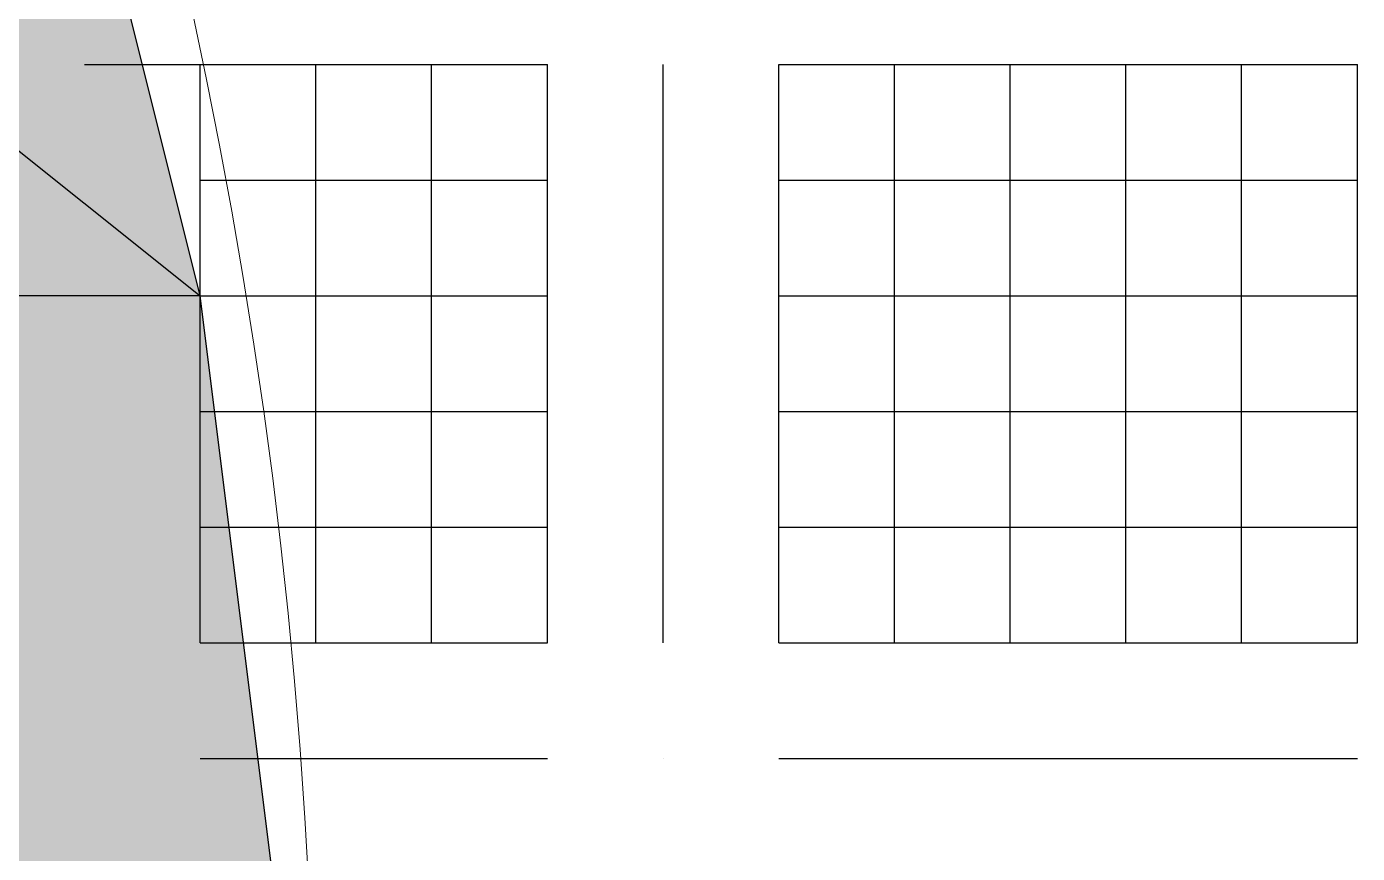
# Model space of a CAD drawing. Header units: millimetres. Extents: x 6 to 745025, y -1528 to 119936.
# Drawn here: x 182.8729 to 183.3598, y 110.0037 to 110.3063 of the extents above; entities that cross this region are included whole.
import ezdxf

# ---------------------------------------------------------------- set-up
doc = ezdxf.new("R2010")
doc.units = ezdxf.units.MM
doc.header["$MEASUREMENT"] = 0
doc.layers.get('0').update_dxf_attribs({"linetype": 'CONTINUOUS'})

msp = doc.modelspace()

# ---------------------------------------------------------------- hatches: boundary and pattern name
at = {"true_color": 0x000003}
h = msp.add_hatch(color=0, dxfattribs=at)
h.paths.add_polyline_path([(182.85177, 110.54644), (182.51311, 110.54644), (182.93644, 110.20778)])
h.paths.add_polyline_path([(182.51311, 110.54644), (182.93644, 110.20778), (182.34377, 110.20778)])
h = msp.add_hatch(color=0, dxfattribs=at)
h.paths.add_polyline_path([(182.93644, 110.20778), (182.34377, 110.20778), (182.97877, 109.86911)])
h.paths.add_polyline_path([(182.34377, 110.20778), (182.97877, 109.86911), (182.13211, 109.86911)])

# ---------------------------------------------------------------- linework, layer by layer
at = {"color": 0, "linetype": 'Continuous', "lineweight": 25, "true_color": 0x000005}
for p, q in [((182.89411, 110.29244), (182.89411, 110.29244)), ((182.93644, 110.29244), (182.93644, 110.29244)), ((182.93644, 110.25011), (182.93644, 110.29244)), ((183.10577, 110.29244), (183.10577, 110.29244)), ((183.10577, 110.29244), (183.10577, 110.29244)), ((183.10577, 110.29244), (183.10577, 110.29244)), ((183.10577, 110.29244), (183.10577, 110.29244)), ((183.10577, 110.29244), (183.10577, 110.29244)), ((183.10577, 110.29244), (183.10577, 110.29244)), ((183.10577, 110.29244), (183.10577, 110.29244)), ((183.10577, 110.25011), (183.10577, 110.25011)), ((183.10577, 110.25011), (183.10577, 110.25011)), ((183.10577, 110.25011), (183.10577, 110.25011)), ((183.10577, 110.25011), (183.10577, 110.25011)), ((183.10577, 110.25011), (183.10577, 110.25011)), ((183.10577, 110.25011), (183.10577, 110.25011)), ((183.10577, 110.25011), (183.10577, 110.25011)), ((183.10577, 110.20778), (183.10577, 110.20778)), ((183.10577, 110.20778), (183.10577, 110.20778)), ((183.10577, 110.20778), (183.10577, 110.20778)), ((183.10577, 110.20778), (183.10577, 110.20778)), ((183.10577, 110.20778), (183.10577, 110.20778)), ((183.10577, 110.20778), (183.10577, 110.20778)), ((183.10577, 110.20778), (183.10577, 110.20778)), ((183.10577, 110.16544), (183.10577, 110.16544)), ((183.10577, 110.16544), (183.10577, 110.16544)), ((183.10577, 110.16544), (183.10577, 110.16544)), ((183.10577, 110.16544), (183.10577, 110.16544)), ((183.10577, 110.16544), (183.10577, 110.16544)), ((183.10577, 110.16544), (183.10577, 110.16544)), ((183.10577, 110.16544), (183.10577, 110.16544)), ((183.10577, 110.12311), (183.10577, 110.12311)), ((183.10577, 110.12311), (183.10577, 110.12311)), ((183.10577, 110.12311), (183.10577, 110.12311)), ((183.10577, 110.12311), (183.10577, 110.12311)), ((183.10577, 110.12311), (183.10577, 110.12311)), ((183.10577, 110.12311), (183.10577, 110.12311)), ((183.10577, 110.12311), (183.10577, 110.12311)), ((183.10577, 110.08078), (183.10577, 110.08078)), ((183.10577, 110.08078), (183.10577, 110.08078)), ((183.10577, 110.08078), (183.10577, 110.08078)), ((183.10577, 110.08078), (183.10577, 110.08078)), ((183.10577, 110.08078), (183.10577, 110.08078)), ((183.10577, 110.08078), (183.10577, 110.08078)), ((183.10577, 110.08078), (183.10577, 110.08078)), ((183.10577, 110.08078), (183.10577, 110.08078)), ((182.93644, 110.03844), (182.93644, 110.03844)), ((182.97877, 110.03844), (182.97877, 110.03844)), ((182.97877, 110.03844), (182.97877, 110.03844)), ((182.97877, 110.03844), (182.97877, 110.03844)), ((182.97877, 110.03844), (182.97877, 110.03844)), ((182.97877, 110.03844), (182.97877, 110.03844)), ((182.97877, 110.03844), (182.97877, 110.03844)), ((182.97877, 110.03844), (182.97877, 110.03844)), ((183.02111, 110.03844), (183.02111, 110.03844)), ((183.02111, 110.03844), (183.02111, 110.03844)), ((183.02111, 110.03844), (183.02111, 110.03844)), ((183.02111, 110.03844), (183.02111, 110.03844)), ((183.02111, 110.03844), (183.02111, 110.03844)), ((183.02111, 110.03844), (183.02111, 110.03844)), ((183.02111, 110.03844), (183.02111, 110.03844)), ((183.06344, 110.03844), (183.06344, 110.03844)), ((183.06344, 110.03844), (183.06344, 110.03844)), ((183.06344, 110.03844), (183.06344, 110.03844)), ((183.06344, 110.03844), (183.06344, 110.03844)), ((183.06344, 110.03844), (183.06344, 110.03844)), ((183.06344, 110.03844), (183.06344, 110.03844)), ((183.06344, 110.03844), (183.06344, 110.03844)), ((183.10577, 110.03844), (183.10577, 110.03844)), ((183.10577, 110.03844), (183.10577, 110.03844)), ((183.10577, 110.03844), (183.10577, 110.03844)), ((183.10577, 110.03844), (183.10577, 110.03844)), ((183.10577, 110.03844), (183.10577, 110.03844)), ((183.10577, 110.03844), (183.10577, 110.03844)), ((183.10577, 110.03844), (183.10577, 110.03844)), ((183.10577, 110.03844), (183.10577, 110.03844)), ((183.10577, 110.03844), (183.10577, 110.03844)), ((183.10577, 110.03844), (183.10577, 110.03844)), ((183.10577, 110.03844), (183.10577, 110.03844)), ((183.10577, 110.03844), (183.10577, 110.03844)), ((183.10577, 110.03844), (183.10577, 110.03844)), ((183.10577, 110.03844), (183.10577, 110.03844)), ((183.14811, 110.03844), (183.14811, 110.03844)), ((183.14811, 110.03844), (183.14811, 110.03844)), ((183.14811, 110.03844), (183.14811, 110.03844)), ((183.14811, 110.03844), (183.14811, 110.03844)), ((183.14811, 110.03844), (183.14811, 110.03844)), ((183.14811, 110.03844), (183.14811, 110.03844)), ((183.14811, 110.03844), (183.14811, 110.03844)), ((183.14811, 110.03844), (183.14811, 110.03844)), ((183.19044, 110.03844), (183.19044, 110.03844)), ((183.19044, 110.03844), (183.19044, 110.03844)), ((183.19044, 110.03844), (183.19044, 110.03844)), ((183.19044, 110.03844), (183.19044, 110.03844)), ((183.19044, 110.03844), (183.19044, 110.03844)), ((183.19044, 110.03844), (183.19044, 110.03844)), ((183.19044, 110.03844), (183.19044, 110.03844)), ((183.23277, 110.03844), (183.23277, 110.03844)), ((183.23277, 110.03844), (183.23277, 110.03844)), ((183.23277, 110.03844), (183.23277, 110.03844)), ((183.23277, 110.03844), (183.23277, 110.03844)), ((183.23277, 110.03844), (183.23277, 110.03844)), ((183.23277, 110.03844), (183.23277, 110.03844)), ((183.23277, 110.03844), (183.23277, 110.03844)), ((183.27511, 110.03844), (183.27511, 110.03844)), ((183.27511, 110.03844), (183.27511, 110.03844)), ((183.27511, 110.03844), (183.27511, 110.03844)), ((183.27511, 110.03844), (183.27511, 110.03844)), ((183.27511, 110.03844), (183.27511, 110.03844)), ((183.27511, 110.03844), (183.27511, 110.03844)), ((183.27511, 110.03844), (183.27511, 110.03844)), ((183.31744, 110.03844), (183.31744, 110.03844)), ((183.31744, 110.03844), (183.31744, 110.03844)), ((183.31744, 110.03844), (183.31744, 110.03844)), ((183.31744, 110.03844), (183.31744, 110.03844)), ((183.31744, 110.03844), (183.31744, 110.03844)), ((183.31744, 110.03844), (183.31744, 110.03844)), ((183.31744, 110.03844), (183.31744, 110.03844)), ((183.35977, 110.03844), (183.35977, 110.03844)), ((183.35977, 110.03844), (183.35977, 110.03844)), ((183.35977, 110.03844), (183.35977, 110.03844)), ((183.35977, 110.03844), (183.35977, 110.03844)), ((183.35977, 110.03844), (183.35977, 110.03844)), ((183.35977, 110.03844), (183.35977, 110.03844)), ((183.35977, 110.03844), (183.35977, 110.03844))]:
    msp.add_line(p, q, dxfattribs=at)
at = {"color": 0, "linetype": 'Continuous', "lineweight": -2, "true_color": 0x000003}
for points in [[(182.51311, 110.54644), (182.93644, 110.20778), (182.34377, 110.20778)], [(182.85177, 110.54644), (182.51311, 110.54644), (182.93644, 110.20778)], [(182.93644, 110.20778), (182.34377, 110.20778), (182.97877, 109.86911)]]:
    msp.add_lwpolyline(points, close=True, dxfattribs=at)
at = {"color": 0, "linetype": 'Continuous', "lineweight": 25, "true_color": 0x000005}
for points in [[(182.89411, 110.29244), (182.93644, 110.29244), (182.97877, 110.29244), (183.02111, 110.29244), (183.06344, 110.29244)], [(182.89411, 110.29244), (182.93644, 110.29244), (182.97877, 110.29244), (183.02111, 110.29244), (183.06344, 110.29244)], [(182.93644, 110.29244), (182.97877, 110.29244), (183.02111, 110.29244), (183.06344, 110.29244)], [(182.93644, 110.29244), (182.97877, 110.29244), (183.02111, 110.29244), (183.06344, 110.29244)], [(182.93644, 110.29244), (182.97877, 110.29244), (183.02111, 110.29244), (183.06344, 110.29244)], [(182.93644, 110.29244), (182.97877, 110.29244), (183.02111, 110.29244), (183.06344, 110.29244)], [(182.93644, 110.29244), (182.97877, 110.29244), (183.02111, 110.29244), (183.06344, 110.29244)], [(182.93644, 110.20778), (182.93644, 110.25011), (182.93644, 110.29244)], [(182.93644, 110.16544), (182.93644, 110.20778), (182.93644, 110.25011), (182.93644, 110.29244)], [(182.93644, 110.12311), (182.93644, 110.16544), (182.93644, 110.20778), (182.93644, 110.25011), (182.93644, 110.29244)], [(182.93644, 110.08078), (182.93644, 110.12311), (182.93644, 110.16544), (182.93644, 110.20778), (182.93644, 110.25011), (182.93644, 110.29244)], [(182.93644, 110.08078), (182.93644, 110.12311), (182.93644, 110.16544), (182.93644, 110.20778), (182.93644, 110.25011), (182.93644, 110.29244)], [(182.97877, 110.08078), (182.97877, 110.12311), (182.97877, 110.16544), (182.97877, 110.20778), (182.97877, 110.25011), (182.97877, 110.29244)], [(182.97877, 110.08078), (182.97877, 110.12311), (182.97877, 110.16544), (182.97877, 110.20778), (182.97877, 110.25011), (182.97877, 110.29244)], [(182.97877, 110.08078), (182.97877, 110.12311), (182.97877, 110.16544), (182.97877, 110.20778), (182.97877, 110.25011), (182.97877, 110.29244)], [(182.97877, 110.08078), (182.97877, 110.12311), (182.97877, 110.16544), (182.97877, 110.20778), (182.97877, 110.25011), (182.97877, 110.29244)], [(182.97877, 110.08078), (182.97877, 110.12311), (182.97877, 110.16544), (182.97877, 110.20778), (182.97877, 110.25011), (182.97877, 110.29244)], [(182.97877, 110.08078), (182.97877, 110.12311), (182.97877, 110.16544), (182.97877, 110.20778), (182.97877, 110.25011), (182.97877, 110.29244)], [(182.97877, 110.08078), (182.97877, 110.12311), (182.97877, 110.16544), (182.97877, 110.20778), (182.97877, 110.25011), (182.97877, 110.29244)], [(183.02111, 110.08078), (183.02111, 110.12311), (183.02111, 110.16544), (183.02111, 110.20778), (183.02111, 110.25011), (183.02111, 110.29244)], [(183.02111, 110.08078), (183.02111, 110.12311), (183.02111, 110.16544), (183.02111, 110.20778), (183.02111, 110.25011), (183.02111, 110.29244)], [(183.02111, 110.08078), (183.02111, 110.12311), (183.02111, 110.16544), (183.02111, 110.20778), (183.02111, 110.25011), (183.02111, 110.29244)], [(183.02111, 110.08078), (183.02111, 110.12311), (183.02111, 110.16544), (183.02111, 110.20778), (183.02111, 110.25011), (183.02111, 110.29244)], [(183.02111, 110.08078), (183.02111, 110.12311), (183.02111, 110.16544), (183.02111, 110.20778), (183.02111, 110.25011), (183.02111, 110.29244)], [(183.02111, 110.08078), (183.02111, 110.12311), (183.02111, 110.16544), (183.02111, 110.20778), (183.02111, 110.25011), (183.02111, 110.29244)], [(183.02111, 110.08078), (183.02111, 110.12311), (183.02111, 110.16544), (183.02111, 110.20778), (183.02111, 110.25011), (183.02111, 110.29244)], [(183.06344, 110.08078), (183.06344, 110.12311), (183.06344, 110.16544), (183.06344, 110.20778), (183.06344, 110.25011), (183.06344, 110.29244)], [(183.06344, 110.08078), (183.06344, 110.12311), (183.06344, 110.16544), (183.06344, 110.20778), (183.06344, 110.25011), (183.06344, 110.29244)], [(183.06344, 110.08078), (183.06344, 110.12311), (183.06344, 110.16544), (183.06344, 110.20778), (183.06344, 110.25011), (183.06344, 110.29244)], [(183.06344, 110.08078), (183.06344, 110.12311), (183.06344, 110.16544), (183.06344, 110.20778), (183.06344, 110.25011), (183.06344, 110.29244)], [(183.06344, 110.08078), (183.06344, 110.12311), (183.06344, 110.16544), (183.06344, 110.20778), (183.06344, 110.25011), (183.06344, 110.29244)], [(183.06344, 110.08078), (183.06344, 110.12311), (183.06344, 110.16544), (183.06344, 110.20778), (183.06344, 110.25011), (183.06344, 110.29244)], [(183.06344, 110.08078), (183.06344, 110.12311), (183.06344, 110.16544), (183.06344, 110.20778), (183.06344, 110.25011), (183.06344, 110.29244)], [(183.10577, 110.08078), (183.10577, 110.12311), (183.10577, 110.16544), (183.10577, 110.20778), (183.10577, 110.25011), (183.10577, 110.29244)], [(183.10577, 110.08078), (183.10577, 110.12311), (183.10577, 110.16544), (183.10577, 110.20778), (183.10577, 110.25011), (183.10577, 110.29244)], [(183.10577, 110.08078), (183.10577, 110.12311), (183.10577, 110.16544), (183.10577, 110.20778), (183.10577, 110.25011), (183.10577, 110.29244)], [(183.10577, 110.08078), (183.10577, 110.12311), (183.10577, 110.16544), (183.10577, 110.20778), (183.10577, 110.25011), (183.10577, 110.29244)], [(183.10577, 110.08078), (183.10577, 110.12311), (183.10577, 110.16544), (183.10577, 110.20778), (183.10577, 110.25011), (183.10577, 110.29244)], [(183.10577, 110.08078), (183.10577, 110.12311), (183.10577, 110.16544), (183.10577, 110.20778), (183.10577, 110.25011), (183.10577, 110.29244)], [(183.10577, 110.08078), (183.10577, 110.12311), (183.10577, 110.16544), (183.10577, 110.20778), (183.10577, 110.25011), (183.10577, 110.29244)], [(183.14811, 110.29244), (183.19044, 110.29244), (183.23277, 110.29244), (183.27511, 110.29244), (183.31744, 110.29244), (183.35977, 110.29244)], [(183.14811, 110.29244), (183.19044, 110.29244), (183.23277, 110.29244), (183.27511, 110.29244), (183.31744, 110.29244), (183.35977, 110.29244)], [(183.14811, 110.29244), (183.19044, 110.29244), (183.23277, 110.29244), (183.27511, 110.29244), (183.31744, 110.29244), (183.35977, 110.29244)], [(183.14811, 110.29244), (183.19044, 110.29244), (183.23277, 110.29244), (183.27511, 110.29244), (183.31744, 110.29244), (183.35977, 110.29244)], [(183.14811, 110.29244), (183.19044, 110.29244), (183.23277, 110.29244), (183.27511, 110.29244), (183.31744, 110.29244), (183.35977, 110.29244)], [(183.14811, 110.29244), (183.19044, 110.29244), (183.23277, 110.29244), (183.27511, 110.29244), (183.31744, 110.29244), (183.35977, 110.29244)], [(183.14811, 110.29244), (183.19044, 110.29244), (183.23277, 110.29244), (183.27511, 110.29244), (183.31744, 110.29244), (183.35977, 110.29244)], [(183.14811, 110.08078), (183.14811, 110.12311), (183.14811, 110.16544), (183.14811, 110.20778), (183.14811, 110.25011), (183.14811, 110.29244)], [(183.14811, 110.08078), (183.14811, 110.12311), (183.14811, 110.16544), (183.14811, 110.20778), (183.14811, 110.25011), (183.14811, 110.29244)], [(183.14811, 110.08078), (183.14811, 110.12311), (183.14811, 110.16544), (183.14811, 110.20778), (183.14811, 110.25011), (183.14811, 110.29244)], [(183.14811, 110.08078), (183.14811, 110.12311), (183.14811, 110.16544), (183.14811, 110.20778), (183.14811, 110.25011), (183.14811, 110.29244)], [(183.14811, 110.08078), (183.14811, 110.12311), (183.14811, 110.16544), (183.14811, 110.20778), (183.14811, 110.25011), (183.14811, 110.29244)], [(183.14811, 110.08078), (183.14811, 110.12311), (183.14811, 110.16544), (183.14811, 110.20778), (183.14811, 110.25011), (183.14811, 110.29244)], [(183.14811, 110.08078), (183.14811, 110.12311), (183.14811, 110.16544), (183.14811, 110.20778), (183.14811, 110.25011), (183.14811, 110.29244)], [(183.14811, 110.08078), (183.14811, 110.12311), (183.14811, 110.16544), (183.14811, 110.20778), (183.14811, 110.25011), (183.14811, 110.29244)], [(183.19044, 110.08078), (183.19044, 110.12311), (183.19044, 110.16544), (183.19044, 110.20778), (183.19044, 110.25011), (183.19044, 110.29244)], [(183.19044, 110.08078), (183.19044, 110.12311), (183.19044, 110.16544), (183.19044, 110.20778), (183.19044, 110.25011), (183.19044, 110.29244)], [(183.19044, 110.08078), (183.19044, 110.12311), (183.19044, 110.16544), (183.19044, 110.20778), (183.19044, 110.25011), (183.19044, 110.29244)], [(183.19044, 110.08078), (183.19044, 110.12311), (183.19044, 110.16544), (183.19044, 110.20778), (183.19044, 110.25011), (183.19044, 110.29244)], [(183.19044, 110.08078), (183.19044, 110.12311), (183.19044, 110.16544), (183.19044, 110.20778), (183.19044, 110.25011), (183.19044, 110.29244)], [(183.19044, 110.08078), (183.19044, 110.12311), (183.19044, 110.16544), (183.19044, 110.20778), (183.19044, 110.25011), (183.19044, 110.29244)], [(183.19044, 110.08078), (183.19044, 110.12311), (183.19044, 110.16544), (183.19044, 110.20778), (183.19044, 110.25011), (183.19044, 110.29244)], [(183.23277, 110.08078), (183.23277, 110.12311), (183.23277, 110.16544), (183.23277, 110.20778), (183.23277, 110.25011), (183.23277, 110.29244)], [(183.23277, 110.08078), (183.23277, 110.12311), (183.23277, 110.16544), (183.23277, 110.20778), (183.23277, 110.25011), (183.23277, 110.29244)], [(183.23277, 110.08078), (183.23277, 110.12311), (183.23277, 110.16544), (183.23277, 110.20778), (183.23277, 110.25011), (183.23277, 110.29244)], [(183.23277, 110.08078), (183.23277, 110.12311), (183.23277, 110.16544), (183.23277, 110.20778), (183.23277, 110.25011), (183.23277, 110.29244)], [(183.23277, 110.08078), (183.23277, 110.12311), (183.23277, 110.16544), (183.23277, 110.20778), (183.23277, 110.25011), (183.23277, 110.29244)], [(183.23277, 110.08078), (183.23277, 110.12311), (183.23277, 110.16544), (183.23277, 110.20778), (183.23277, 110.25011), (183.23277, 110.29244)], [(183.23277, 110.08078), (183.23277, 110.12311), (183.23277, 110.16544), (183.23277, 110.20778), (183.23277, 110.25011), (183.23277, 110.29244)], [(183.27511, 110.08078), (183.27511, 110.12311), (183.27511, 110.16544), (183.27511, 110.20778), (183.27511, 110.25011), (183.27511, 110.29244)], [(183.27511, 110.08078), (183.27511, 110.12311), (183.27511, 110.16544), (183.27511, 110.20778), (183.27511, 110.25011), (183.27511, 110.29244)], [(183.27511, 110.08078), (183.27511, 110.12311), (183.27511, 110.16544), (183.27511, 110.20778), (183.27511, 110.25011), (183.27511, 110.29244)], [(183.27511, 110.08078), (183.27511, 110.12311), (183.27511, 110.16544), (183.27511, 110.20778), (183.27511, 110.25011), (183.27511, 110.29244)], [(183.27511, 110.08078), (183.27511, 110.12311), (183.27511, 110.16544), (183.27511, 110.20778), (183.27511, 110.25011), (183.27511, 110.29244)], [(183.27511, 110.08078), (183.27511, 110.12311), (183.27511, 110.16544), (183.27511, 110.20778), (183.27511, 110.25011), (183.27511, 110.29244)], [(183.27511, 110.08078), (183.27511, 110.12311), (183.27511, 110.16544), (183.27511, 110.20778), (183.27511, 110.25011), (183.27511, 110.29244)], [(183.31744, 110.08078), (183.31744, 110.12311), (183.31744, 110.16544), (183.31744, 110.20778), (183.31744, 110.25011), (183.31744, 110.29244)], [(183.31744, 110.08078), (183.31744, 110.12311), (183.31744, 110.16544), (183.31744, 110.20778), (183.31744, 110.25011), (183.31744, 110.29244)], [(183.31744, 110.08078), (183.31744, 110.12311), (183.31744, 110.16544), (183.31744, 110.20778), (183.31744, 110.25011), (183.31744, 110.29244)], [(183.31744, 110.08078), (183.31744, 110.12311), (183.31744, 110.16544), (183.31744, 110.20778), (183.31744, 110.25011), (183.31744, 110.29244)], [(183.31744, 110.08078), (183.31744, 110.12311), (183.31744, 110.16544), (183.31744, 110.20778), (183.31744, 110.25011), (183.31744, 110.29244)], [(183.31744, 110.08078), (183.31744, 110.12311), (183.31744, 110.16544), (183.31744, 110.20778), (183.31744, 110.25011), (183.31744, 110.29244)], [(183.31744, 110.08078), (183.31744, 110.12311), (183.31744, 110.16544), (183.31744, 110.20778), (183.31744, 110.25011), (183.31744, 110.29244)], [(183.35977, 110.08078), (183.35977, 110.12311), (183.35977, 110.16544), (183.35977, 110.20778), (183.35977, 110.25011), (183.35977, 110.29244)], [(183.35977, 110.08078), (183.35977, 110.12311), (183.35977, 110.16544), (183.35977, 110.20778), (183.35977, 110.25011), (183.35977, 110.29244)], [(183.35977, 110.08078), (183.35977, 110.12311), (183.35977, 110.16544), (183.35977, 110.20778), (183.35977, 110.25011), (183.35977, 110.29244)], [(183.35977, 110.08078), (183.35977, 110.12311), (183.35977, 110.16544), (183.35977, 110.20778), (183.35977, 110.25011), (183.35977, 110.29244)], [(183.35977, 110.08078), (183.35977, 110.12311), (183.35977, 110.16544), (183.35977, 110.20778), (183.35977, 110.25011), (183.35977, 110.29244)], [(183.35977, 110.08078), (183.35977, 110.12311), (183.35977, 110.16544), (183.35977, 110.20778), (183.35977, 110.25011), (183.35977, 110.29244)], [(183.35977, 110.08078), (183.35977, 110.12311), (183.35977, 110.16544), (183.35977, 110.20778), (183.35977, 110.25011), (183.35977, 110.29244)], [(182.93644, 110.25011), (182.97877, 110.25011), (183.02111, 110.25011), (183.06344, 110.25011)], [(182.93644, 110.25011), (182.97877, 110.25011), (183.02111, 110.25011), (183.06344, 110.25011)], [(182.93644, 110.25011), (182.97877, 110.25011), (183.02111, 110.25011), (183.06344, 110.25011)], [(182.93644, 110.25011), (182.97877, 110.25011), (183.02111, 110.25011), (183.06344, 110.25011)], [(182.93644, 110.25011), (182.97877, 110.25011), (183.02111, 110.25011), (183.06344, 110.25011)], [(182.93644, 110.25011), (182.97877, 110.25011), (183.02111, 110.25011), (183.06344, 110.25011)], [(182.93644, 110.25011), (182.97877, 110.25011), (183.02111, 110.25011), (183.06344, 110.25011)], [(183.14811, 110.25011), (183.19044, 110.25011), (183.23277, 110.25011), (183.27511, 110.25011), (183.31744, 110.25011), (183.35977, 110.25011)], [(183.14811, 110.25011), (183.19044, 110.25011), (183.23277, 110.25011), (183.27511, 110.25011), (183.31744, 110.25011), (183.35977, 110.25011)], [(183.14811, 110.25011), (183.19044, 110.25011), (183.23277, 110.25011), (183.27511, 110.25011), (183.31744, 110.25011), (183.35977, 110.25011)], [(183.14811, 110.25011), (183.19044, 110.25011), (183.23277, 110.25011), (183.27511, 110.25011), (183.31744, 110.25011), (183.35977, 110.25011)], [(183.14811, 110.25011), (183.19044, 110.25011), (183.23277, 110.25011), (183.27511, 110.25011), (183.31744, 110.25011), (183.35977, 110.25011)], [(183.14811, 110.25011), (183.19044, 110.25011), (183.23277, 110.25011), (183.27511, 110.25011), (183.31744, 110.25011), (183.35977, 110.25011)], [(183.14811, 110.25011), (183.19044, 110.25011), (183.23277, 110.25011), (183.27511, 110.25011), (183.31744, 110.25011), (183.35977, 110.25011)], [(182.93644, 110.20778), (182.97877, 110.20778), (183.02111, 110.20778), (183.06344, 110.20778)], [(182.93644, 110.20778), (182.97877, 110.20778), (183.02111, 110.20778), (183.06344, 110.20778)], [(182.93644, 110.20778), (182.97877, 110.20778), (183.02111, 110.20778), (183.06344, 110.20778)], [(182.93644, 110.20778), (182.97877, 110.20778), (183.02111, 110.20778), (183.06344, 110.20778)], [(182.93644, 110.20778), (182.97877, 110.20778), (183.02111, 110.20778), (183.06344, 110.20778)], [(182.93644, 110.20778), (182.97877, 110.20778), (183.02111, 110.20778), (183.06344, 110.20778)], [(182.93644, 110.20778), (182.97877, 110.20778), (183.02111, 110.20778), (183.06344, 110.20778)], [(183.14811, 110.20778), (183.19044, 110.20778), (183.23277, 110.20778), (183.27511, 110.20778), (183.31744, 110.20778), (183.35977, 110.20778)], [(183.14811, 110.20778), (183.19044, 110.20778), (183.23277, 110.20778), (183.27511, 110.20778), (183.31744, 110.20778), (183.35977, 110.20778)], [(183.14811, 110.20778), (183.19044, 110.20778), (183.23277, 110.20778), (183.27511, 110.20778), (183.31744, 110.20778), (183.35977, 110.20778)], [(183.14811, 110.20778), (183.19044, 110.20778), (183.23277, 110.20778), (183.27511, 110.20778), (183.31744, 110.20778), (183.35977, 110.20778)], [(183.14811, 110.20778), (183.19044, 110.20778), (183.23277, 110.20778), (183.27511, 110.20778), (183.31744, 110.20778), (183.35977, 110.20778)], [(183.14811, 110.20778), (183.19044, 110.20778), (183.23277, 110.20778), (183.27511, 110.20778), (183.31744, 110.20778), (183.35977, 110.20778)], [(183.14811, 110.20778), (183.19044, 110.20778), (183.23277, 110.20778), (183.27511, 110.20778), (183.31744, 110.20778), (183.35977, 110.20778)], [(182.93644, 110.16544), (182.97877, 110.16544), (183.02111, 110.16544), (183.06344, 110.16544)], [(182.93644, 110.16544), (182.97877, 110.16544), (183.02111, 110.16544), (183.06344, 110.16544)], [(182.93644, 110.16544), (182.97877, 110.16544), (183.02111, 110.16544), (183.06344, 110.16544)], [(182.93644, 110.16544), (182.97877, 110.16544), (183.02111, 110.16544), (183.06344, 110.16544)], [(182.93644, 110.16544), (182.97877, 110.16544), (183.02111, 110.16544), (183.06344, 110.16544)], [(182.93644, 110.16544), (182.97877, 110.16544), (183.02111, 110.16544), (183.06344, 110.16544)], [(182.93644, 110.16544), (182.97877, 110.16544), (183.02111, 110.16544), (183.06344, 110.16544)], [(183.14811, 110.16544), (183.19044, 110.16544), (183.23277, 110.16544), (183.27511, 110.16544), (183.31744, 110.16544), (183.35977, 110.16544)], [(183.14811, 110.16544), (183.19044, 110.16544), (183.23277, 110.16544), (183.27511, 110.16544), (183.31744, 110.16544), (183.35977, 110.16544)], [(183.14811, 110.16544), (183.19044, 110.16544), (183.23277, 110.16544), (183.27511, 110.16544), (183.31744, 110.16544), (183.35977, 110.16544)], [(183.14811, 110.16544), (183.19044, 110.16544), (183.23277, 110.16544), (183.27511, 110.16544), (183.31744, 110.16544), (183.35977, 110.16544)], [(183.14811, 110.16544), (183.19044, 110.16544), (183.23277, 110.16544), (183.27511, 110.16544), (183.31744, 110.16544), (183.35977, 110.16544)], [(183.14811, 110.16544), (183.19044, 110.16544), (183.23277, 110.16544), (183.27511, 110.16544), (183.31744, 110.16544), (183.35977, 110.16544)], [(183.14811, 110.16544), (183.19044, 110.16544), (183.23277, 110.16544), (183.27511, 110.16544), (183.31744, 110.16544), (183.35977, 110.16544)], [(182.93644, 110.12311), (182.97877, 110.12311), (183.02111, 110.12311), (183.06344, 110.12311)], [(182.93644, 110.12311), (182.97877, 110.12311), (183.02111, 110.12311), (183.06344, 110.12311)], [(182.93644, 110.12311), (182.97877, 110.12311), (183.02111, 110.12311), (183.06344, 110.12311)], [(182.93644, 110.12311), (182.97877, 110.12311), (183.02111, 110.12311), (183.06344, 110.12311)], [(182.93644, 110.12311), (182.97877, 110.12311), (183.02111, 110.12311), (183.06344, 110.12311)], [(182.93644, 110.12311), (182.97877, 110.12311), (183.02111, 110.12311), (183.06344, 110.12311)], [(182.93644, 110.12311), (182.97877, 110.12311), (183.02111, 110.12311), (183.06344, 110.12311)], [(183.14811, 110.12311), (183.19044, 110.12311), (183.23277, 110.12311), (183.27511, 110.12311), (183.31744, 110.12311), (183.35977, 110.12311)], [(183.14811, 110.12311), (183.19044, 110.12311), (183.23277, 110.12311), (183.27511, 110.12311), (183.31744, 110.12311), (183.35977, 110.12311)], [(183.14811, 110.12311), (183.19044, 110.12311), (183.23277, 110.12311), (183.27511, 110.12311), (183.31744, 110.12311), (183.35977, 110.12311)], [(183.14811, 110.12311), (183.19044, 110.12311), (183.23277, 110.12311), (183.27511, 110.12311), (183.31744, 110.12311), (183.35977, 110.12311)], [(183.14811, 110.12311), (183.19044, 110.12311), (183.23277, 110.12311), (183.27511, 110.12311), (183.31744, 110.12311), (183.35977, 110.12311)], [(183.14811, 110.12311), (183.19044, 110.12311), (183.23277, 110.12311), (183.27511, 110.12311), (183.31744, 110.12311), (183.35977, 110.12311)], [(183.14811, 110.12311), (183.19044, 110.12311), (183.23277, 110.12311), (183.27511, 110.12311), (183.31744, 110.12311), (183.35977, 110.12311)], [(182.93644, 110.08078), (182.97877, 110.08078), (183.02111, 110.08078), (183.06344, 110.08078)], [(182.93644, 110.08078), (182.97877, 110.08078), (183.02111, 110.08078), (183.06344, 110.08078)], [(182.93644, 110.08078), (182.97877, 110.08078), (183.02111, 110.08078), (183.06344, 110.08078)], [(182.93644, 110.08078), (182.97877, 110.08078), (183.02111, 110.08078), (183.06344, 110.08078)], [(182.93644, 110.08078), (182.97877, 110.08078), (183.02111, 110.08078), (183.06344, 110.08078)], [(182.93644, 110.08078), (182.97877, 110.08078), (183.02111, 110.08078), (183.06344, 110.08078)], [(182.93644, 110.08078), (182.97877, 110.08078), (183.02111, 110.08078), (183.06344, 110.08078)], [(182.93644, 110.08078), (182.97877, 110.08078), (183.02111, 110.08078), (183.06344, 110.08078)], [(183.14811, 110.08078), (183.19044, 110.08078), (183.23277, 110.08078), (183.27511, 110.08078), (183.31744, 110.08078), (183.35977, 110.08078)], [(183.14811, 110.08078), (183.19044, 110.08078), (183.23277, 110.08078), (183.27511, 110.08078), (183.31744, 110.08078), (183.35977, 110.08078)], [(183.14811, 110.08078), (183.19044, 110.08078), (183.23277, 110.08078), (183.27511, 110.08078), (183.31744, 110.08078), (183.35977, 110.08078)], [(183.14811, 110.08078), (183.19044, 110.08078), (183.23277, 110.08078), (183.27511, 110.08078), (183.31744, 110.08078), (183.35977, 110.08078)], [(183.14811, 110.08078), (183.19044, 110.08078), (183.23277, 110.08078), (183.27511, 110.08078), (183.31744, 110.08078), (183.35977, 110.08078)], [(183.14811, 110.08078), (183.19044, 110.08078), (183.23277, 110.08078), (183.27511, 110.08078), (183.31744, 110.08078), (183.35977, 110.08078)], [(183.14811, 110.08078), (183.19044, 110.08078), (183.23277, 110.08078), (183.27511, 110.08078), (183.31744, 110.08078), (183.35977, 110.08078)], [(183.14811, 110.08078), (183.19044, 110.08078), (183.23277, 110.08078), (183.27511, 110.08078), (183.31744, 110.08078), (183.35977, 110.08078)], [(182.93644, 110.03844), (182.97877, 110.03844), (183.02111, 110.03844), (183.06344, 110.03844)], [(182.93644, 110.03844), (182.97877, 110.03844), (183.02111, 110.03844), (183.06344, 110.03844)], [(182.93644, 110.03844), (182.97877, 110.03844), (183.02111, 110.03844), (183.06344, 110.03844)], [(182.93644, 110.03844), (182.97877, 110.03844), (183.02111, 110.03844), (183.06344, 110.03844)], [(182.93644, 110.03844), (182.97877, 110.03844), (183.02111, 110.03844), (183.06344, 110.03844)], [(182.93644, 110.03844), (182.97877, 110.03844), (183.02111, 110.03844), (183.06344, 110.03844)], [(182.93644, 110.03844), (182.97877, 110.03844), (183.02111, 110.03844), (183.06344, 110.03844)], [(183.14811, 110.03844), (183.19044, 110.03844), (183.23277, 110.03844), (183.27511, 110.03844), (183.31744, 110.03844), (183.35977, 110.03844)], [(183.14811, 110.03844), (183.19044, 110.03844), (183.23277, 110.03844), (183.27511, 110.03844), (183.31744, 110.03844), (183.35977, 110.03844)], [(183.14811, 110.03844), (183.19044, 110.03844), (183.23277, 110.03844), (183.27511, 110.03844), (183.31744, 110.03844), (183.35977, 110.03844)], [(183.14811, 110.03844), (183.19044, 110.03844), (183.23277, 110.03844), (183.27511, 110.03844), (183.31744, 110.03844), (183.35977, 110.03844)], [(183.14811, 110.03844), (183.19044, 110.03844), (183.23277, 110.03844), (183.27511, 110.03844), (183.31744, 110.03844), (183.35977, 110.03844)], [(183.14811, 110.03844), (183.19044, 110.03844), (183.23277, 110.03844), (183.27511, 110.03844), (183.31744, 110.03844), (183.35977, 110.03844)], [(183.14811, 110.03844), (183.19044, 110.03844), (183.23277, 110.03844), (183.27511, 110.03844), (183.31744, 110.03844), (183.35977, 110.03844)]]:
    msp.add_lwpolyline(points, dxfattribs=at)
at = {"color": 0, "linetype": 'Continuous', "lineweight": 18, "true_color": 0x000003}
msp.add_open_spline([(182.97877, 109.89028), (182.97877, 110.97745), (182.09745, 111.85878), (181.01027, 111.85878)], degree=3, dxfattribs=at)

doc.saveas('drawing.dxf')
